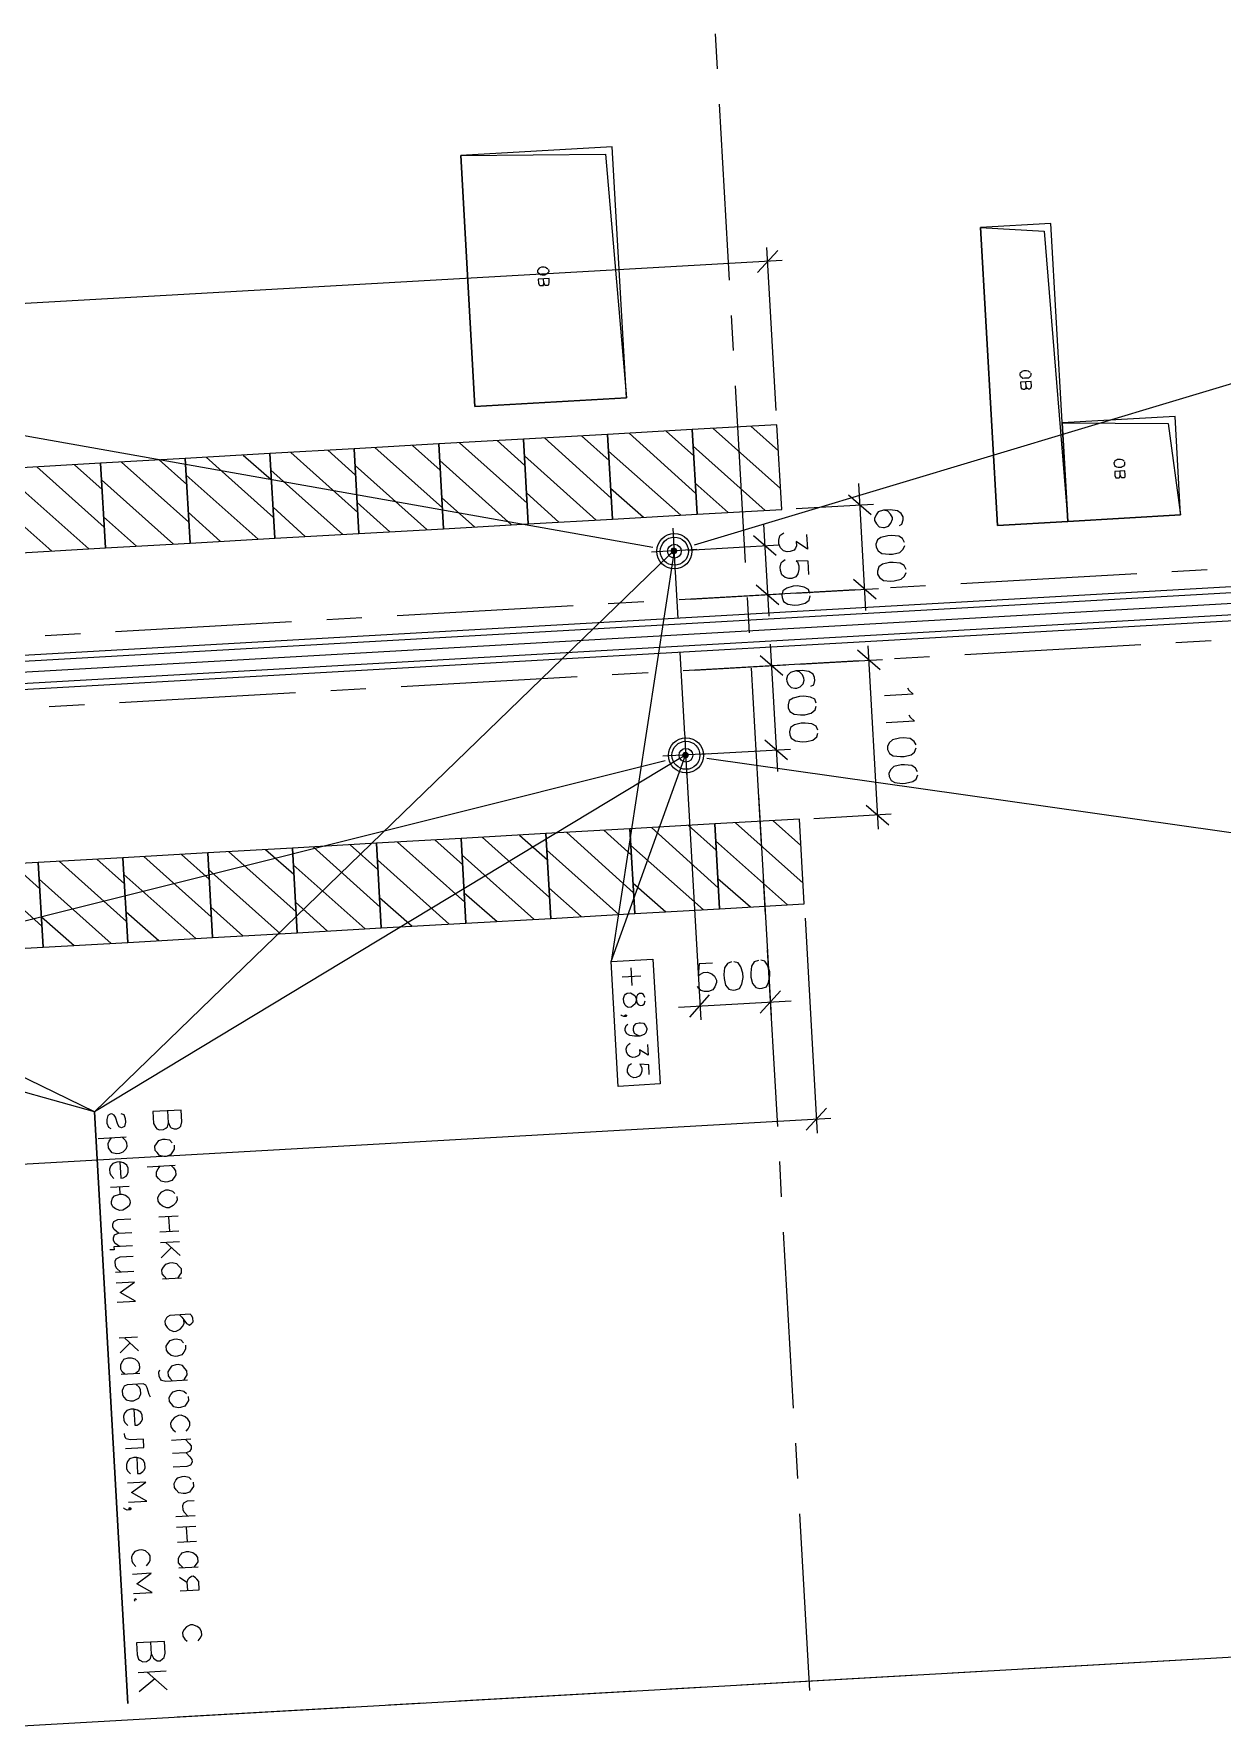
# Model space of a CAD drawing. Header units: metres. Extents: x 107714.2 to 107732.3, y 110797.9 to 110846.2.
# Drawn here: x 107716.830628 to 107716.833944, y 110843.482006 to 110843.486703 of the extents above; entities that cross this region are included whole.
import ezdxf

# ---------------------------------------------------------------- set-up
doc = ezdxf.new("R2010")
doc.units = ezdxf.units.M
doc.layers.add('PDF _Геометрия', color=7, linetype='Continuous')
doc.layers.add('PDF _Сплошная заливка', color=7, linetype='Continuous')

msp = doc.modelspace()

# ---------------------------------------------------------------- linework, layer by layer
at = {"layer": 'PDF _Геометрия', "lineweight": 13}
for points in [[(107716.8325298, 110843.4867028), (107716.8325354, 110843.4866046)], [(107716.832541, 110843.4865065), (107716.8325689, 110843.4860156)], [(107716.8326997, 110843.4856524), (107716.8326739, 110843.4861067)], [(107716.832716, 110843.4860707), (107716.8279204, 110843.4857981)], [(107716.8326478, 110843.4860368), (107716.8327044, 110843.4860984)], [(107716.8349228, 110843.4860125), (107716.8324706, 110843.4852771)], [(107716.8325745, 110843.4859174), (107716.83258, 110843.4858192)], [(107716.8325856, 110843.4857211), (107716.8326136, 110843.4852285)], [(107716.8323558, 110843.4852706), (107716.8302243, 110843.4856486), (107716.8281476, 110843.4850314)], [(107716.8329017, 110843.4854168), (107716.8329649, 110843.485362)], [(107716.8329501, 110843.4850941), (107716.83293, 110843.4854485)], [(107716.8327553, 110843.4853785), (107716.8329716, 110843.4853908)], [(107716.8324112, 110843.4853239), (107716.8324184, 110843.4851974)], [(107716.8326643, 110843.4853349), (107716.8326789, 110843.4850786)], [(107716.832478, 110843.4852642), (107716.8323516, 110843.485257)], [(107716.8324531, 110843.4852628), (107716.8327077, 110843.4852773)], [(107716.8326361, 110843.4853032), (107716.8326993, 110843.4852484)], [(107716.834968, 110843.4852171), (107716.8255582, 110843.4846823)], [(107716.8324148, 110843.4852606), (107716.8322395, 110843.4841155), (107716.8324471, 110843.4846915)], [(107716.834969, 110843.4852005), (107716.8255592, 110843.4846656)], [(107716.8349707, 110843.4851705), (107716.8255609, 110843.4846357)], [(107716.8324181, 110843.4852024), (107716.8324255, 110843.4850726)], [(107716.8329784, 110843.4851257), (107716.8329151, 110843.4851806)], [(107716.8337055, 110843.4851971), (107716.8332146, 110843.4851692)], [(107716.8339018, 110843.4852083), (107716.8338037, 110843.4852027)], [(107716.8349725, 110843.4851389), (107716.8255627, 110843.4846041)], [(107716.8349734, 110843.4851223), (107716.8255636, 110843.4845874)], [(107716.8329201, 110843.4851525), (107716.8324292, 110843.4851246)], [(107716.8324608, 110843.4851264), (107716.8327154, 110843.4851408)], [(107716.8326192, 110843.4851303), (107716.8326248, 110843.4850322)], [(107716.8327071, 110843.4851103), (107716.8326439, 110843.4851651)], [(107716.8327537, 110843.485143), (107716.832985, 110843.4851561)], [(107716.8331164, 110843.4851636), (107716.8330183, 110843.485158)], [(107716.831544, 110843.4850742), (107716.8314458, 110843.4850687)], [(107716.832133, 110843.4851077), (107716.8316421, 110843.4850798)], [(107716.832331, 110843.485119), (107716.8322312, 110843.4851133)], [(107716.8307586, 110843.4850296), (107716.8306604, 110843.485024)], [(107716.8313476, 110843.4850631), (107716.8308567, 110843.4850352)], [(107716.8326833, 110843.4850004), (107716.8327035, 110843.484646)], [(107716.8329895, 110843.4849294), (107716.8329263, 110843.4849842)], [(107716.8329557, 110843.4849959), (107716.8329847, 110843.484485)], [(107716.8337167, 110843.4849991), (107716.8332259, 110843.4849712)], [(107716.8339131, 110843.4850102), (107716.8338149, 110843.4850047)], [(107716.8324309, 110843.4849777), (107716.8324438, 110843.4847498)], [(107716.8329313, 110843.4849544), (107716.8324405, 110843.4849265)], [(107716.8324721, 110843.4849283), (107716.8327267, 110843.4849428)], [(107716.8326303, 110843.484934), (107716.8326582, 110843.4844431)], [(107716.8326551, 110843.4849688), (107716.8327183, 110843.484914)], [(107716.8327649, 110843.484945), (107716.8329962, 110843.4849581)], [(107716.8331277, 110843.4849656), (107716.8330295, 110843.48496)], [(107716.8321443, 110843.4849097), (107716.8316534, 110843.4848818)], [(107716.8323423, 110843.484921), (107716.8322425, 110843.4849153)], [(107716.8313589, 110843.4848651), (107716.830868, 110843.4848372)], [(107716.8315552, 110843.4848762), (107716.8314571, 110843.4848706)], [(107716.8307698, 110843.4848316), (107716.8306717, 110843.484826)], [(107716.8324436, 110843.4847548), (107716.8324507, 110843.4846283)], [(107716.8324854, 110843.4846937), (107716.83274, 110843.4847082)], [(107716.8327317, 110843.4846777), (107716.8326685, 110843.4847325)], [(107716.8281814, 110843.4844374), (107716.8303091, 110843.484156), (107716.8323896, 110843.4846766)], [(107716.8325104, 110843.4846951), (107716.8323839, 110843.4846879)], [(107716.8324494, 110843.4846516), (107716.8324891, 110843.4839527)], [(107716.832506, 110843.4846832), (107716.8350186, 110843.4843269)], [(107716.8326505, 110843.4845796), (107716.8326855, 110843.4839639)], [(107716.8328044, 110843.4845149), (107716.8330207, 110843.4845272)], [(107716.8329509, 110843.4845516), (107716.8330141, 110843.4844967)], [(107716.8326638, 110843.4843449), (107716.8326694, 110843.4842468)], [(107716.8327802, 110843.4842364), (107716.8328142, 110843.4836373)], [(107716.832675, 110843.4841486), (107716.832703, 110843.4836561)], [(107716.8322939, 110843.4840986), (107716.8322967, 110843.4840486)], [(107716.8323219, 110843.4840751), (107716.8322703, 110843.4840722)], [(107716.8327416, 110843.4840055), (107716.8324271, 110843.4839876)], [(107716.8324586, 110843.483961), (107716.8325135, 110843.4840226)], [(107716.8327116, 110843.4840338), (107716.832655, 110843.4839722)], [(107716.8322799, 110843.4839625), (107716.8322764, 110843.4839657), (107716.8322796, 110843.4839675), (107716.832283, 110843.4839661), (107716.8322799, 110843.4839625), (107716.8322749, 110843.4839623), (107716.8322681, 110843.4839652), (107716.8322663, 110843.4839668)], [(107716.8323197, 110843.483908), (107716.8323112, 110843.4839109), (107716.8323043, 110843.4839155), (107716.8323021, 110843.4839237), (107716.832302, 110843.4839271), (107716.8323031, 110843.4839355), (107716.8323094, 110843.4839425), (107716.8323177, 110843.4839447), (107716.832321, 110843.4839448), (107716.8323294, 110843.4839437), (107716.8323348, 110843.4839373), (107716.8323386, 110843.4839292), (107716.8323388, 110843.4839258), (107716.8323359, 110843.4839173), (107716.8323312, 110843.483912), (107716.8323197, 110843.483908), (107716.8323048, 110843.4839072), (107716.8322913, 110843.4839098), (107716.8322827, 110843.4839143), (107716.8322789, 110843.4839224), (107716.8322785, 110843.4839291), (107716.8322813, 110843.4839376), (107716.8322861, 110843.4839412)], [(107716.8323411, 110843.4838842), (107716.8323428, 110843.4838543), (107716.8323186, 110843.4838696), (107716.8323191, 110843.4838613), (107716.8323178, 110843.4838545), (107716.8323145, 110843.4838527), (107716.8323064, 110843.4838489), (107716.8322997, 110843.4838485), (107716.8322912, 110843.4838513), (107716.832286, 110843.483856), (107716.8322822, 110843.4838642), (107716.8322817, 110843.4838725), (107716.8322845, 110843.483881), (107716.8322877, 110843.4838845), (107716.8322925, 110843.4838881)], [(107716.8323458, 110843.483801), (107716.8323443, 110843.4838276), (107716.8323192, 110843.4838296), (107716.832321, 110843.4838263), (107716.8323248, 110843.4838182), (107716.8323253, 110843.4838099), (107716.8323225, 110843.4838014), (107716.8323177, 110843.4837961), (107716.8323096, 110843.4837923), (107716.832303, 110843.4837919), (107716.8322945, 110843.4837948), (107716.8322892, 110843.4837995), (107716.8322854, 110843.4838076), (107716.8322849, 110843.4838159), (107716.8322878, 110843.4838244), (107716.8322909, 110843.4838279), (107716.8322957, 110843.4838316)], [(107716.832852, 110843.4836779), (107716.8280564, 110843.4834053)], [(107716.8327837, 110843.4836456), (107716.8328403, 110843.4837073)], [(107716.8327086, 110843.4835579), (107716.8327141, 110843.4834597)], [(107716.8327197, 110843.4833615), (107716.8327476, 110843.4828707)], [(107716.8327532, 110843.4827725), (107716.8327588, 110843.4826743)], [(107716.8327644, 110843.4825761), (107716.8327924, 110843.4820836)], [(107716.8351372, 110843.4822419), (107716.8257273, 110843.4817071)], [(107716.8338775, 110843.4821703), (107716.8333866, 110843.4821424)], [(107716.8330921, 110843.4821257), (107716.8326012, 110843.4820978)], [(107716.8332885, 110843.4821368), (107716.8331903, 110843.4821313)], [(107716.8323051, 110843.4820809), (107716.8318142, 110843.482053)], [(107716.8325031, 110843.4820922), (107716.8324032, 110843.4820865)], [(107716.8315197, 110843.4820363), (107716.8310288, 110843.4820084)], [(107716.831716, 110843.4820475), (107716.8316178, 110843.4820419)]]:
    msp.add_lwpolyline(points, dxfattribs=at)
at = {"layer": 'PDF _Геометрия', "lineweight": 18}
for points in [[(107716.8318196, 110843.4863636), (107716.8322234, 110843.4863665), (107716.8322821, 110843.4856871), (107716.8318594, 110843.4856631), (107716.8318196, 110843.4863636), (107716.8318594, 110843.4856631), (107716.8322821, 110843.4856871), (107716.8322422, 110843.4863876)], [(107716.83327, 110843.4861623), (107716.8334475, 110843.4861523), (107716.8335136, 110843.4853431), (107716.8333172, 110843.4853319), (107716.83327, 110843.4861623), (107716.8333172, 110843.4853319), (107716.8335136, 110843.4853431), (107716.8334664, 110843.4861734)], [(107716.8320647, 110843.4860454), (107716.8320651, 110843.4860387), (107716.8320635, 110843.4860369), (107716.8320604, 110843.4860334), (107716.8320571, 110843.4860316), (107716.8320539, 110843.4860297), (107716.8320473, 110843.4860293), (107716.8320422, 110843.4860307), (107716.8320404, 110843.4860323), (107716.8320369, 110843.4860354), (107716.8320351, 110843.486037), (107716.8320348, 110843.4860437), (107716.8320363, 110843.4860454), (107716.8320395, 110843.4860489), (107716.832041, 110843.4860507), (107716.8320459, 110843.4860526), (107716.8320526, 110843.486053), (107716.832056, 110843.4860515), (107716.8320594, 110843.4860501), (107716.8320629, 110843.4860469)], [(107716.8334099, 110843.4857562), (107716.8334102, 110843.4857512), (107716.8334088, 110843.4857478), (107716.8334056, 110843.4857443), (107716.833404, 110843.4857425), (107716.8333991, 110843.4857423), (107716.8333924, 110843.4857419), (107716.8333874, 110843.4857416), (107716.8333856, 110843.4857432), (107716.8333821, 110843.4857463), (107716.8333803, 110843.4857495), (107716.83338, 110843.4857545), (107716.8333815, 110843.4857579), (107716.8333847, 110843.4857598), (107716.8333863, 110843.4857616), (107716.8333912, 110843.4857635), (107716.8333978, 110843.4857639), (107716.8334029, 110843.4857625), (107716.8334047, 110843.4857609), (107716.8334081, 110843.4857595)], [(107716.833498, 110843.4856177), (107716.8337935, 110843.4856161), (107716.833828, 110843.485361), (107716.8335136, 110843.4853431), (107716.833498, 110843.4856177), (107716.8335136, 110843.4853431), (107716.833828, 110843.485361), (107716.8338124, 110843.4856355)], [(107716.8336711, 110843.485509), (107716.8336715, 110843.4855007), (107716.8336684, 110843.4854971), (107716.8336652, 110843.4854953), (107716.8336619, 110843.4854934), (107716.8336536, 110843.485493), (107716.8336502, 110843.4854944), (107716.8336468, 110843.4854959), (107716.8336449, 110843.4854991), (107716.8336432, 110843.4855007), (107716.8336428, 110843.4855074), (107716.8336443, 110843.4855091), (107716.8336458, 110843.4855125), (107716.8336491, 110843.4855144), (107716.8336523, 110843.4855163), (107716.8336606, 110843.4855167), (107716.833664, 110843.4855153), (107716.8336675, 110843.4855138), (107716.833671, 110843.4855106)], [(107716.8330579, 110843.4852838), (107716.8330522, 110843.4852952), (107716.8330418, 110843.4853013), (107716.8330217, 110843.4853035), (107716.8330117, 110843.4853029), (107716.8329919, 110843.4852984), (107716.8329823, 110843.4852912), (107716.832978, 110843.4852793), (107716.8329785, 110843.485271), (107716.832984, 110843.4852613), (107716.8329945, 110843.4852535), (107716.8330146, 110843.4852513), (107716.8330246, 110843.4852519), (107716.8330444, 110843.4852563), (107716.8330539, 110843.4852652), (107716.8330583, 110843.4852755)], [(107716.8330621, 110843.4852089), (107716.8330565, 110843.4852203), (107716.8330461, 110843.4852264), (107716.8330259, 110843.4852286), (107716.833016, 110843.485228), (107716.8329962, 110843.4852236), (107716.8329866, 110843.4852163), (107716.8329822, 110843.4852044), (107716.8329827, 110843.4851961), (107716.8329883, 110843.4851864), (107716.8329987, 110843.4851786), (107716.8330189, 110843.4851764), (107716.8330289, 110843.485177), (107716.8330486, 110843.4851815), (107716.8330582, 110843.4851903), (107716.8330626, 110843.4852006)], [(107716.8327938, 110843.4851419), (107716.8327898, 110843.4851534), (107716.8327778, 110843.4851594), (107716.8327592, 110843.4851633), (107716.8327476, 110843.4851627), (107716.8327295, 110843.4851566), (107716.8327183, 110843.4851493), (107716.8327156, 110843.4851375), (107716.832716, 110843.4851308), (107716.83272, 110843.4851194), (107716.8327321, 110843.4851117), (107716.8327506, 110843.4851094), (107716.8327622, 110843.4851101), (107716.8327803, 110843.4851145), (107716.8327915, 110843.4851234), (107716.8327942, 110843.4851353)], [(107716.8328112, 110843.4848358), (107716.8328072, 110843.4848472), (107716.8327952, 110843.4848532), (107716.8327767, 110843.4848555), (107716.8327651, 110843.4848548), (107716.8327469, 110843.4848505), (107716.8327357, 110843.4848432), (107716.832733, 110843.4848313), (107716.8327335, 110843.484823), (107716.8327374, 110843.4848132), (107716.8327495, 110843.4848055), (107716.832768, 110843.4848033), (107716.8327796, 110843.4848039), (107716.8327978, 110843.4848083), (107716.8328089, 110843.4848173), (107716.8328117, 110843.4848274)], [(107716.8328155, 110843.4847609), (107716.8328115, 110843.4847723), (107716.8327995, 110843.4847783), (107716.832781, 110843.4847806), (107716.8327693, 110843.48478), (107716.8327512, 110843.4847756), (107716.8327399, 110843.4847683), (107716.8327373, 110843.4847564), (107716.8327377, 110843.4847481), (107716.8327416, 110843.4847383), (107716.8327538, 110843.4847307), (107716.8327722, 110843.4847284), (107716.8327839, 110843.484729), (107716.832802, 110843.4847334), (107716.8328132, 110843.4847424), (107716.8328159, 110843.4847526)], [(107716.8330899, 110843.4847197), (107716.8330844, 110843.4847294), (107716.8330739, 110843.4847372), (107716.8330537, 110843.4847394), (107716.8330438, 110843.4847388), (107716.833024, 110843.4847343), (107716.8330145, 110843.4847255), (107716.83301, 110843.4847152), (107716.8330105, 110843.4847069), (107716.8330162, 110843.4846955), (107716.8330265, 110843.4846894), (107716.8330467, 110843.4846872), (107716.8330567, 110843.4846878), (107716.8330765, 110843.4846923), (107716.8330861, 110843.4846995), (107716.8330904, 110843.4847114)], [(107716.8330942, 110843.4846448), (107716.8330886, 110843.4846545), (107716.8330782, 110843.4846623), (107716.833058, 110843.4846645), (107716.833048, 110843.4846639), (107716.8330282, 110843.4846595), (107716.8330187, 110843.4846506), (107716.8330143, 110843.4846403), (107716.8330148, 110843.484632), (107716.8330204, 110843.4846206), (107716.8330308, 110843.4846145), (107716.8330509, 110843.4846123), (107716.8330609, 110843.4846129), (107716.8330807, 110843.4846174), (107716.8330903, 110843.4846246), (107716.8330946, 110843.4846365)], [(107716.8325751, 110843.4841145), (107716.8325636, 110843.4841105), (107716.832556, 110843.4840984), (107716.8325537, 110843.4840799), (107716.8325544, 110843.4840683), (107716.8325587, 110843.4840502), (107716.8325677, 110843.484039), (107716.8325795, 110843.4840363), (107716.8325862, 110843.4840367), (107716.8325977, 110843.4840407), (107716.8326036, 110843.4840527), (107716.8326076, 110843.4840713), (107716.8326069, 110843.484083), (107716.8326009, 110843.484101), (107716.8325936, 110843.4841122), (107716.8325817, 110843.4841149)], [(107716.83265, 110843.4841188), (107716.8326385, 110843.4841148), (107716.8326309, 110843.4841027), (107716.8326286, 110843.4840842), (107716.8326292, 110843.4840725), (107716.8326336, 110843.4840544), (107716.8326426, 110843.4840433), (107716.8326544, 110843.4840406), (107716.8326611, 110843.484041), (107716.8326725, 110843.484045), (107716.8326785, 110843.484057), (107716.8326825, 110843.4840756), (107716.8326818, 110843.4840872), (107716.8326758, 110843.4841052), (107716.8326685, 110843.4841165), (107716.8326566, 110843.4841192)], [(107716.8310199, 110843.4836038), (107716.8310206, 110843.4835921), (107716.831016, 110843.4835852), (107716.8310098, 110843.4835765), (107716.8309983, 110843.4835725), (107716.8309917, 110843.4835721), (107716.8309798, 110843.4835748), (107716.8309727, 110843.4835828), (107716.8309673, 110843.4835891), (107716.8309667, 110843.4836008), (107716.8309713, 110843.4836077), (107716.8309775, 110843.4836164), (107716.8309889, 110843.4836204), (107716.8309956, 110843.4836208), (107716.8310074, 110843.4836181), (107716.8310145, 110843.4836102)], [(107716.831028, 110843.4834607), (107716.8310286, 110843.4834507), (107716.8310241, 110843.4834421), (107716.8310178, 110843.4834351), (107716.8310064, 110843.4834294), (107716.8309998, 110843.483429), (107716.8309879, 110843.4834334), (107716.8309808, 110843.4834396), (107716.8309754, 110843.4834477), (107716.8309748, 110843.4834577), (107716.8309793, 110843.4834663), (107716.8309856, 110843.4834733), (107716.8309969, 110843.483479), (107716.8310036, 110843.4834793), (107716.8310155, 110843.483475), (107716.8310226, 110843.4834687)], [(107716.8310516, 110843.4830464), (107716.8310522, 110843.4830347), (107716.8310477, 110843.4830261), (107716.8310415, 110843.4830191), (107716.83103, 110843.4830151), (107716.8310233, 110843.4830147), (107716.8310115, 110843.4830174), (107716.8310045, 110843.4830237), (107716.830999, 110843.4830317), (107716.8309983, 110843.4830433), (107716.831003, 110843.4830503), (107716.8310091, 110843.483059), (107716.8310206, 110843.483063), (107716.8310272, 110843.4830633), (107716.8310391, 110843.4830607), (107716.8310462, 110843.4830527)], [(107716.8310597, 110843.4829033), (107716.8310604, 110843.4828916), (107716.8310558, 110843.4828847), (107716.8310496, 110843.482876), (107716.8310381, 110843.482872), (107716.8310315, 110843.4828716), (107716.8310196, 110843.4828743), (107716.8310125, 110843.4828822), (107716.8310071, 110843.4828886), (107716.8310065, 110843.4829002), (107716.831011, 110843.4829088), (107716.8310173, 110843.4829159), (107716.8310287, 110843.4829199), (107716.8310354, 110843.4829202), (107716.8310472, 110843.4829176), (107716.8310543, 110843.4829113)], [(107716.8310733, 110843.4826636), (107716.831074, 110843.482652), (107716.8310694, 110843.4826451), (107716.8310632, 110843.4826364), (107716.8310517, 110843.4826324), (107716.8310451, 110843.482632), (107716.8310333, 110843.4826347), (107716.8310261, 110843.4826426), (107716.8310208, 110843.482649), (107716.8310201, 110843.4826606), (107716.8310246, 110843.4826692), (107716.8310309, 110843.4826763), (107716.8310423, 110843.4826802), (107716.831049, 110843.4826806), (107716.8310608, 110843.482678), (107716.8310679, 110843.4826717)]]:
    msp.add_lwpolyline(points, close=True, dxfattribs=at)
for points in [[(107716.8320518, 110843.4860079), (107716.8320538, 110843.486003), (107716.8320555, 110843.4860014), (107716.8320638, 110843.4860019), (107716.8320654, 110843.4860037), (107716.8320668, 110843.4860087), (107716.8320661, 110843.4860204), (107716.8320362, 110843.4860187), (107716.8320368, 110843.486007), (107716.8320388, 110843.4860021), (107716.8320405, 110843.4860006), (107716.8320422, 110843.4860007), (107716.8320472, 110843.486001), (107716.8320505, 110843.4860011), (107716.8320504, 110843.4860028), (107716.8320518, 110843.4860079), (107716.8320511, 110843.4860195)], [(107716.8333971, 110843.4857188), (107716.833399, 110843.4857139), (107716.8334007, 110843.485714), (107716.8334041, 110843.4857125), (107716.8334074, 110843.4857127), (107716.833409, 110843.4857144), (107716.8334106, 110843.4857145), (107716.833412, 110843.4857196), (107716.8334113, 110843.4857329), (107716.8333813, 110843.4857312), (107716.8333821, 110843.4857179), (107716.833384, 110843.485713), (107716.8333857, 110843.4857131), (107716.8333891, 110843.4857116), (107716.8333924, 110843.4857118), (107716.8333957, 110843.4857137), (107716.8333973, 110843.4857138), (107716.8333971, 110843.4857188), (107716.8333963, 110843.4857321)], [(107716.8336598, 110843.4854716), (107716.8336618, 110843.4854667), (107716.8336635, 110843.4854651), (107716.8336719, 110843.4854656), (107716.8336734, 110843.4854674), (107716.8336731, 110843.4854724), (107716.8336725, 110843.485484), (107716.8336442, 110843.4854824), (107716.8336449, 110843.4854708), (107716.8336468, 110843.4854659), (107716.8336469, 110843.4854642), (107716.8336502, 110843.4854644), (107716.8336552, 110843.4854647), (107716.8336569, 110843.4854648), (107716.8336585, 110843.4854665), (107716.8336598, 110843.4854716), (107716.8336592, 110843.4854833)], [(107716.8330435, 110843.4853314), (107716.8330499, 110843.4853351), (107716.8330543, 110843.485347), (107716.8330538, 110843.4853554), (107716.8330482, 110843.4853651), (107716.8330378, 110843.4853728), (107716.8330176, 110843.485375), (107716.8329993, 110843.485374), (107716.8329845, 110843.4853698), (107716.8329783, 110843.4853611), (107716.8329739, 110843.4853508), (107716.8329742, 110843.4853458), (107716.8329798, 110843.4853361), (107716.8329869, 110843.4853282), (107716.8329987, 110843.4853255), (107716.8330021, 110843.4853257), (107716.8330135, 110843.4853297), (107716.8330197, 110843.4853384), (107716.8330241, 110843.4853487), (107716.8330238, 110843.4853537), (107716.8330183, 110843.4853634), (107716.8330111, 110843.4853713), (107716.8329993, 110843.485374)], [(107716.8327844, 110843.4853067), (107716.8327868, 110843.4852651), (107716.8327555, 110843.4852867), (107716.8327562, 110843.485275), (107716.8327532, 110843.4852682), (107716.8327502, 110843.485263), (107716.8327387, 110843.485259), (107716.8327304, 110843.4852585), (107716.8327203, 110843.4852613), (107716.8327115, 110843.4852691), (107716.8327075, 110843.4852806), (107716.8327069, 110843.4852906), (107716.8327096, 110843.4853024), (107716.8327127, 110843.4853059), (107716.8327207, 110843.4853114)], [(107716.8324069, 110843.4852535), (107716.8324005, 110843.4852481), (107716.8307976, 110843.4836963), (107716.8308914, 110843.4820473), (107716.8307976, 110843.4836963), (107716.8281411, 110843.4844401), (107716.8281326, 110843.484443)], [(107716.8327908, 110843.4851952), (107716.8327887, 110843.4852318), (107716.8327552, 110843.4852332), (107716.8327588, 110843.4852301), (107716.8327627, 110843.4852186), (107716.8327633, 110843.4852086), (107716.8327606, 110843.4851968), (107716.8327545, 110843.4851881), (107716.832743, 110843.4851841), (107716.8327347, 110843.4851836), (107716.8327245, 110843.4851864), (107716.8327157, 110843.4851943), (107716.8327117, 110843.4852057), (107716.8327112, 110843.4852157), (107716.8327138, 110843.4852275), (107716.832717, 110843.4852311), (107716.832725, 110843.4852365)], [(107716.8324391, 110843.4846861), (107716.8324294, 110843.4846805), (107716.8307976, 110843.4836963), (107716.8308914, 110843.4820473), (107716.8307976, 110843.4836963), (107716.828109, 110843.4850059), (107716.8280987, 110843.4850103)], [(107716.8327968, 110843.4848834), (107716.832805, 110843.4848872), (107716.8328076, 110843.484899), (107716.8328071, 110843.4849073), (107716.8328033, 110843.4849171), (107716.8327911, 110843.4849248), (107716.8327726, 110843.4849271), (107716.8327543, 110843.484926), (107716.8327395, 110843.4849218), (107716.8327317, 110843.484913), (107716.8327289, 110843.4849029), (107716.8327292, 110843.4848979), (107716.8327331, 110843.4848881), (107716.8327419, 110843.4848802), (107716.8327521, 110843.4848775), (107716.8327571, 110843.4848778), (107716.8327669, 110843.4848817), (107716.8327747, 110843.4848904), (107716.8327775, 110843.4849006), (107716.8327772, 110843.4849056), (107716.8327733, 110843.4849154), (107716.8327645, 110843.4849233), (107716.8327543, 110843.484926)], [(107716.8330659, 110843.4848786), (107716.8330696, 110843.4848722), (107716.8330819, 110843.4848612), (107716.833002, 110843.4848566)], [(107716.8330701, 110843.4848037), (107716.8330738, 110843.4847973), (107716.8330861, 110843.4847863), (107716.8330063, 110843.4847817)], [(107716.8325218, 110843.4841115), (107716.8324852, 110843.4841094), (107716.8324821, 110843.4840759), (107716.8324869, 110843.4840795), (107716.8324966, 110843.484085), (107716.8325083, 110843.4840857), (107716.8325202, 110843.4840814), (107716.8325273, 110843.4840751), (107716.8325329, 110843.4840637), (107716.8325333, 110843.4840571), (107716.832529, 110843.4840451), (107716.8325228, 110843.4840364), (107716.8325113, 110843.4840325), (107716.8324997, 110843.4840318), (107716.8324895, 110843.4840346), (107716.8324842, 110843.4840393), (107716.8324805, 110843.4840457)], [(107716.8308713, 110843.4836922), (107716.8308798, 110843.4836893), (107716.8308838, 110843.4836779), (107716.8308844, 110843.4836679), (107716.8308817, 110843.483656), (107716.8308736, 110843.4836522), (107716.8308667, 110843.4836552), (107716.830863, 110843.4836617), (107716.8308569, 110843.4836813), (107716.8308532, 110843.4836878), (107716.8308464, 110843.4836908), (107716.8308414, 110843.4836905), (107716.8308349, 110843.4836868), (107716.8308322, 110843.4836749), (107716.8308328, 110843.4836649), (107716.8308368, 110843.4836535), (107716.8308436, 110843.4836505)], [(107716.8310047, 110843.4836664), (107716.8310087, 110843.4836549), (107716.8310122, 110843.4836518), (107716.8310207, 110843.4836489), (107716.8310273, 110843.4836493), (107716.8310355, 110843.4836531), (107716.8310386, 110843.4836566), (107716.8310413, 110843.4836684), (107716.8310394, 110843.4837017), (107716.8309612, 110843.4836973), (107716.8309631, 110843.483664), (107716.8309687, 110843.4836526), (107716.8309722, 110843.4836495), (107716.8309791, 110843.4836465), (107716.8309907, 110843.4836472), (107716.8309972, 110843.4836509), (107716.831002, 110843.4836545), (107716.8310047, 110843.4836664), (107716.8310028, 110843.4836996)], [(107716.8308867, 110843.4836263), (107716.8308085, 110843.4836218)], [(107716.8308751, 110843.4836256), (107716.8308839, 110843.4836178), (107716.8308876, 110843.4836113), (107716.8308883, 110843.4835997), (107716.8308853, 110843.4835928), (107716.8308775, 110843.483584), (107716.8308677, 110843.4835801), (107716.8308593, 110843.4835796), (107716.8308475, 110843.4835823), (107716.8308404, 110843.4835903), (107716.8308367, 110843.4835967), (107716.830836, 110843.4836084), (107716.830839, 110843.4836152), (107716.8308451, 110843.4836239)], [(107716.830869, 110843.4835568), (107716.8308715, 110843.4835119), (107716.8308782, 110843.4835123), (107716.8308862, 110843.4835177), (107716.8308894, 110843.4835213), (107716.8308923, 110843.4835281), (107716.8308917, 110843.4835398), (107716.8308879, 110843.4835479), (107716.8308792, 110843.4835541), (107716.830869, 110843.4835568), (107716.8308607, 110843.4835564), (107716.8308492, 110843.4835524), (107716.8308429, 110843.4835453), (107716.8308401, 110843.4835368), (107716.8308407, 110843.4835252), (107716.8308444, 110843.4835187), (107716.8308516, 110843.4835108)], [(107716.8310231, 110843.4835472), (107716.8309449, 110843.4835428)], [(107716.8310115, 110843.4835466), (107716.8310185, 110843.4835403), (107716.831024, 110843.4835322), (107716.8310246, 110843.4835206), (107716.83102, 110843.4835137), (107716.8310138, 110843.483505), (107716.8310024, 110843.483501), (107716.8309957, 110843.4835006), (107716.8309839, 110843.4835033), (107716.8309768, 110843.4835112), (107716.8309714, 110843.4835176), (107716.8309707, 110843.4835292), (107716.8309752, 110843.4835378), (107716.8309815, 110843.4835449)], [(107716.8308946, 110843.4834882), (107716.830843, 110843.4834852)], [(107716.830868, 110843.4834867), (107716.8308691, 110843.4834667), (107716.8308741, 110843.483467), (107716.8308843, 110843.4834642), (107716.830893, 110843.483458), (107716.8308968, 110843.4834499), (107716.8308971, 110843.4834432), (107716.8308943, 110843.4834347), (107716.8308864, 110843.4834276), (107716.8308767, 110843.483422), (107716.8308683, 110843.4834216), (107716.8308564, 110843.4834259), (107716.8308494, 110843.4834322), (107716.8308456, 110843.4834403), (107716.8308452, 110843.483447), (107716.830848, 110843.4834555), (107716.8308543, 110843.4834625), (107716.8308658, 110843.4834665), (107716.8308691, 110843.4834667)], [(107716.8308653, 110843.483358), (107716.830853, 110843.4833689), (107716.8308493, 110843.4833754), (107716.8308488, 110843.4833837), (107716.8308517, 110843.4833906), (107716.8308631, 110843.4833962), (107716.8308997, 110843.4833983)], [(107716.8310312, 110843.4834058), (107716.8309779, 110843.4834028)], [(107716.8310045, 110843.4834043), (107716.8310069, 110843.4833627)], [(107716.8308674, 110843.4833214), (107716.8308551, 110843.4833307), (107716.8308513, 110843.4833388), (107716.830851, 110843.4833455), (107716.8308538, 110843.483354), (107716.8308653, 110843.483358), (107716.8309019, 110843.48336)], [(107716.8310335, 110843.4833642), (107716.8309803, 110843.4833612)], [(107716.830904, 110843.4833234), (107716.8308524, 110843.4833205), (107716.8308528, 110843.4833122), (107716.8308412, 110843.4833115)], [(107716.8309057, 110843.4832935), (107716.8308691, 110843.4832914), (107716.8308577, 110843.4832857), (107716.8308547, 110843.4832789), (107716.8308554, 110843.4832673), (107716.8308591, 110843.4832608), (107716.8308714, 110843.4832498)], [(107716.8310352, 110843.4833342), (107716.830982, 110843.4833312)], [(107716.8310128, 110843.4833179), (107716.8309843, 110843.4832896)], [(107716.8310374, 110843.483296), (107716.830997, 110843.4833321)], [(107716.830908, 110843.4832519), (107716.8308564, 110843.4832489)], [(107716.8309994, 110843.4832304), (107716.8309923, 110843.4832383), (107716.8309869, 110843.4832447), (107716.8309862, 110843.4832563), (107716.8309908, 110843.4832633), (107716.8309939, 110843.4832684), (107716.830997, 110843.483272), (107716.8310085, 110843.483276), (107716.8310151, 110843.4832763), (107716.831027, 110843.4832737), (107716.8310341, 110843.4832657), (107716.8310395, 110843.4832594), (107716.8310401, 110843.4832477), (107716.8310355, 110843.4832408), (107716.8310293, 110843.4832321)], [(107716.8308612, 110843.4831658), (107716.8309128, 110843.4831687), (107716.8308696, 110843.4831929), (107716.8309097, 110843.4832219), (107716.8308581, 110843.483219)], [(107716.831041, 110843.4832327), (107716.8309877, 110843.4832297)], [(107716.8310351, 110843.4831306), (107716.8310421, 110843.4831243), (107716.8310476, 110843.4831163), (107716.8310548, 110843.4831066), (107716.8310634, 110843.4831021), (107716.8310698, 110843.4831075), (107716.831073, 110843.483111), (107716.8310723, 110843.4831227), (107716.8310686, 110843.4831291), (107716.8310651, 110843.4831323), (107716.8310085, 110843.4831291), (107716.831002, 110843.4831253), (107716.8309989, 110843.4831218), (107716.8309944, 110843.4831132), (107716.8309949, 110843.4831032), (107716.8310004, 110843.4830952), (107716.8310074, 110843.4830889), (107716.8310194, 110843.4830846), (107716.831026, 110843.483085), (107716.8310374, 110843.4830906), (107716.8310437, 110843.4830977), (107716.8310482, 110843.4831063), (107716.8310476, 110843.4831163)], [(107716.8309184, 110843.4830688), (107716.8308668, 110843.4830659)], [(107716.8309206, 110843.4830306), (107716.8308818, 110843.4830668)], [(107716.8308976, 110843.4830526), (107716.8308692, 110843.4830243)], [(107716.8308826, 110843.482965), (107716.8308756, 110843.4829713), (107716.8308718, 110843.4829794), (107716.8308711, 110843.482991), (107716.8308741, 110843.4829979), (107716.8308772, 110843.4830014), (107716.8308802, 110843.4830066), (107716.8308917, 110843.4830106), (107716.8309, 110843.483011), (107716.8309102, 110843.4830083), (107716.830919, 110843.4830004), (107716.8309227, 110843.482994), (107716.8309233, 110843.4829823), (107716.8309205, 110843.4829738), (107716.8309126, 110843.4829667)], [(107716.8309242, 110843.4829673), (107716.8308726, 110843.4829644)], [(107716.8310572, 110843.4829482), (107716.8309973, 110843.4829448), (107716.8309854, 110843.4829474), (107716.8309818, 110843.4829523), (107716.8309781, 110843.4829587), (107716.8309774, 110843.4829704), (107716.8309804, 110843.4829772)], [(107716.8310455, 110843.4829475), (107716.8310487, 110843.482951), (107716.8310517, 110843.4829562), (107716.8310563, 110843.4829632), (107716.8310557, 110843.4829748), (107716.8310503, 110843.4829812), (107716.8310432, 110843.4829891), (107716.8310313, 110843.4829918), (107716.8310247, 110843.4829914), (107716.8310132, 110843.4829874), (107716.831007, 110843.4829787), (107716.8310024, 110843.4829718), (107716.8310031, 110843.4829601), (107716.8310084, 110843.4829538), (107716.8310156, 110843.4829458)], [(107716.8309547, 110843.4829006), (107716.8309509, 110843.4829088), (107716.8309449, 110843.4829268), (107716.8309411, 110843.4829349), (107716.8309342, 110843.4829379), (107716.8308893, 110843.4829353), (107716.8308812, 110843.4829315), (107716.8308781, 110843.4829263), (107716.8308752, 110843.4829195), (107716.8308758, 110843.4829078), (107716.8308795, 110843.4829014), (107716.8308867, 110843.4828934), (107716.8308985, 110843.4828908), (107716.8309068, 110843.4828912), (107716.8309166, 110843.4828951), (107716.8309214, 110843.4828987), (107716.8309245, 110843.4829039), (107716.8309274, 110843.4829108), (107716.8309268, 110843.4829224), (107716.830923, 110843.4829289), (107716.8309143, 110843.4829367)], [(107716.8309081, 110843.4828679), (107716.8309107, 110843.482823), (107716.8309174, 110843.4828234), (107716.8309254, 110843.4828289), (107716.8309285, 110843.4828324), (107716.8309315, 110843.4828392), (107716.8309308, 110843.4828509), (107716.830927, 110843.482859), (107716.8309183, 110843.4828652), (107716.8309081, 110843.4828679), (107716.8308998, 110843.4828675), (107716.8308884, 110843.4828635), (107716.8308821, 110843.4828564), (107716.8308792, 110843.4828479), (107716.8308799, 110843.4828363), (107716.8308836, 110843.4828298), (107716.8308907, 110843.4828219)], [(107716.8310536, 110843.4828061), (107716.8310598, 110843.4828131), (107716.8310644, 110843.4828217), (107716.8310638, 110843.4828317), (107716.8310583, 110843.4828397), (107716.8310513, 110843.482846), (107716.8310394, 110843.4828504), (107716.8310327, 110843.48285), (107716.8310213, 110843.4828443), (107716.8310151, 110843.4828373), (107716.8310105, 110843.4828287), (107716.8310111, 110843.4828187), (107716.8310166, 110843.4828107), (107716.8310236, 110843.4828044)], [(107716.8308843, 110843.4827581), (107716.8309359, 110843.482761), (107716.8309346, 110843.4827843), (107716.830898, 110843.4827822), (107716.8308862, 110843.4827849), (107716.8308825, 110843.4827914), (107716.830882, 110843.4827997)], [(107716.8310665, 110843.4827835), (107716.8310133, 110843.4827804)], [(107716.8310516, 110843.4827826), (107716.8310622, 110843.4827715), (107716.8310676, 110843.4827652), (107716.831068, 110843.4827568), (107716.8310634, 110843.4827499), (107716.8310536, 110843.482746), (107716.8310154, 110843.4827438)], [(107716.8309158, 110843.4827332), (107716.8309184, 110843.4826882), (107716.830925, 110843.4826886), (107716.8309331, 110843.4826941), (107716.8309362, 110843.4826976), (107716.8309391, 110843.4827044), (107716.8309385, 110843.4827161), (107716.8309347, 110843.4827242), (107716.830926, 110843.4827304), (107716.8309158, 110843.4827332), (107716.8309075, 110843.4827327), (107716.830896, 110843.4827287), (107716.8308898, 110843.4827217), (107716.8308869, 110843.4827131), (107716.8308876, 110843.4827015), (107716.8308913, 110843.482695), (107716.8308984, 110843.4826871)], [(107716.8310536, 110843.482746), (107716.8310643, 110843.4827349), (107716.8310697, 110843.4827269), (107716.8310701, 110843.4827202), (107716.8310656, 110843.4827116), (107716.8310558, 110843.4827077), (107716.8310175, 110843.4827055)], [(107716.8308929, 110843.4826083), (107716.8309444, 110843.4826112), (107716.8309013, 110843.4826355), (107716.8309414, 110843.4826645), (107716.8308898, 110843.4826616)], [(107716.8308974, 110843.4825869), (107716.8308939, 110843.48259), (107716.830897, 110843.4825935), (107716.8309006, 110843.4825904), (107716.8308974, 110843.4825869), (107716.8308891, 110843.4825864), (107716.8308822, 110843.4825894), (107716.8308787, 110843.4825925)], [(107716.8310763, 110843.4826121), (107716.8310563, 110843.4826109), (107716.8310466, 110843.4826054), (107716.8310437, 110843.4825985), (107716.8310443, 110843.4825869), (107716.831048, 110843.4825804), (107716.8310587, 110843.4825693)], [(107716.8310786, 110843.4825705), (107716.8310254, 110843.4825674)], [(107716.8310803, 110843.4825405), (107716.8310271, 110843.4825375)], [(107716.8310537, 110843.482539), (107716.8310561, 110843.4824974)], [(107716.8310827, 110843.4824989), (107716.8310295, 110843.4824959)], [(107716.830943, 110843.4824309), (107716.8309509, 110843.4824397), (107716.8309538, 110843.4824465), (107716.8309531, 110843.4824582), (107716.8309494, 110843.4824646), (107716.8309406, 110843.4824725), (107716.8309305, 110843.4824752), (107716.8309221, 110843.4824748), (107716.8309107, 110843.4824708), (107716.8309045, 110843.4824621), (107716.8309016, 110843.4824552), (107716.8309022, 110843.4824436), (107716.8309059, 110843.4824371), (107716.8309131, 110843.4824292)], [(107716.8310452, 110843.482425), (107716.831038, 110843.4824329), (107716.8310327, 110843.4824393), (107716.831032, 110843.482451), (107716.8310365, 110843.4824596), (107716.8310397, 110843.4824631), (107716.8310428, 110843.4824666), (107716.8310543, 110843.4824706), (107716.8310609, 110843.482471), (107716.8310728, 110843.4824683), (107716.8310798, 110843.482462), (107716.8310853, 110843.482454), (107716.8310859, 110843.4824423), (107716.8310813, 110843.4824354), (107716.8310751, 110843.4824267)], [(107716.8309073, 110843.4823537), (107716.8309589, 110843.4823567), (107716.8309158, 110843.4823809), (107716.8309559, 110843.4824099), (107716.8309043, 110843.482407)], [(107716.8310868, 110843.4824274), (107716.8310335, 110843.4824243)], [(107716.8310349, 110843.4823994), (107716.8310558, 110843.4823855)], [(107716.8310371, 110843.4823611), (107716.8310904, 110843.4823641), (107716.831089, 110843.4823874), (107716.8310837, 110843.4823938), (107716.8310802, 110843.4823969), (107716.8310732, 110843.4824016), (107716.8310682, 110843.4824013), (107716.8310618, 110843.4823959), (107716.8310587, 110843.4823924), (107716.8310558, 110843.4823855), (107716.8310571, 110843.4823622)], [(107716.830915, 110843.4823358), (107716.8309115, 110843.4823389), (107716.8309084, 110843.4823354), (107716.8309119, 110843.4823323)], [(107716.8310868, 110843.482222), (107716.831093, 110843.4822291), (107716.8310976, 110843.4822377), (107716.831097, 110843.4822477), (107716.8310915, 110843.4822557), (107716.8310845, 110843.482262), (107716.8310726, 110843.4822663), (107716.8310659, 110843.4822659), (107716.8310545, 110843.4822603), (107716.8310483, 110843.4822532), (107716.8310437, 110843.4822446), (107716.8310443, 110843.4822346), (107716.8310498, 110843.4822266), (107716.8310568, 110843.4822203)], [(107716.830957, 110843.4821846), (107716.8309627, 110843.4821732), (107716.8309662, 110843.4821701), (107716.8309731, 110843.4821655), (107716.8309814, 110843.482166), (107716.8309878, 110843.4821713), (107716.8309926, 110843.4821749), (107716.8309953, 110843.4821868), (107716.8309934, 110843.4822201), (107716.8309152, 110843.4822156), (107716.8309171, 110843.4821823), (107716.8309211, 110843.4821709), (107716.8309246, 110843.4821677), (107716.8309332, 110843.4821632), (107716.8309432, 110843.4821638), (107716.8309512, 110843.4821693), (107716.8309543, 110843.4821728), (107716.830957, 110843.4821846), (107716.8309551, 110843.4822179)], [(107716.8309981, 110843.4821369), (107716.8309199, 110843.4821324)], [(107716.8309228, 110843.4820808), (107716.8309659, 110843.4821167)], [(107716.831001, 110843.4820853), (107716.8309449, 110843.4821338)]]:
    msp.add_lwpolyline(points, dxfattribs=at)
at = {"layer": 'PDF _Геометрия', "lineweight": 9}
for points in [[(107716.8322294, 110843.4855856), (107716.8322428, 110843.4853493), (107716.8324791, 110843.4853628), (107716.8324657, 110843.4855991)], [(107716.8324657, 110843.4855991), (107716.8324791, 110843.4853628), (107716.8327154, 110843.4853762), (107716.832702, 110843.4856125)], [(107716.8312876, 110843.4855321), (107716.831301, 110843.4852958), (107716.8315356, 110843.4853091), (107716.8315222, 110843.4855454)], [(107716.8315222, 110843.4855454), (107716.8315356, 110843.4853091), (107716.8317719, 110843.4853226), (107716.8317585, 110843.4855589)], [(107716.8317585, 110843.4855589), (107716.8317719, 110843.4853226), (107716.8320082, 110843.485336), (107716.8319948, 110843.4855723)], [(107716.8319948, 110843.4855723), (107716.8320082, 110843.485336), (107716.8322428, 110843.4853493), (107716.8322294, 110843.4855856)], [(107716.8305787, 110843.4854918), (107716.8305922, 110843.4852555), (107716.8308284, 110843.4852689), (107716.830815, 110843.4855052)], [(107716.830815, 110843.4855052), (107716.8308284, 110843.4852689), (107716.8310647, 110843.4852824), (107716.8310513, 110843.4855187)], [(107716.8310513, 110843.4855187), (107716.8310647, 110843.4852824), (107716.831301, 110843.4852958), (107716.8312876, 110843.4855321)], [(107716.8325282, 110843.4844992), (107716.8325416, 110843.4842629), (107716.8327779, 110843.4842763), (107716.8327645, 110843.4845126)], [(107716.831821, 110843.484459), (107716.8318344, 110843.4842227), (107716.8320707, 110843.4842361), (107716.8320573, 110843.4844724)], [(107716.8320573, 110843.4844724), (107716.8320707, 110843.4842361), (107716.8323053, 110843.4842494), (107716.8322919, 110843.4844857)], [(107716.8322919, 110843.4844857), (107716.8323053, 110843.4842494), (107716.8325416, 110843.4842629), (107716.8325282, 110843.4844992)], [(107716.8308775, 110843.4844053), (107716.830891, 110843.4841691), (107716.8311272, 110843.4841825), (107716.8311138, 110843.4844188)], [(107716.8311138, 110843.4844188), (107716.8311272, 110843.4841825), (107716.8313635, 110843.4841959), (107716.8313501, 110843.4844322)], [(107716.8313501, 110843.4844322), (107716.8313635, 110843.4841959), (107716.8315981, 110843.4842093), (107716.8315847, 110843.4844455)], [(107716.8315847, 110843.4844455), (107716.8315981, 110843.4842093), (107716.8318344, 110843.4842227), (107716.831821, 110843.484459)], [(107716.8304066, 110843.4843786), (107716.83042, 110843.4841423), (107716.8306547, 110843.4841556), (107716.8306412, 110843.4843919)], [(107716.8306412, 110843.4843919), (107716.8306547, 110843.4841556), (107716.830891, 110843.4841691), (107716.8308775, 110843.4844053)]]:
    msp.add_lwpolyline(points, close=True, dxfattribs=at)
for points in [[(107716.8323925, 110843.4855949), (107716.8324698, 110843.4855258)], [(107716.8325239, 110843.4856024), (107716.8327121, 110843.4854344)], [(107716.8326287, 110843.4856083), (107716.8327061, 110843.4855393)], [(107716.8315804, 110843.4855487), (107716.8317686, 110843.4853808)], [(107716.8316853, 110843.4855547), (107716.8317626, 110843.4854856)], [(107716.8318167, 110843.4855622), (107716.8320049, 110843.4853942)], [(107716.8319216, 110843.4855681), (107716.8319989, 110843.4854991)], [(107716.832053, 110843.4855756), (107716.8322395, 110843.4854076)], [(107716.8321562, 110843.4855815), (107716.8322336, 110843.4855124)], [(107716.8322893, 110843.485589), (107716.8324758, 110843.485421)], [(107716.8324683, 110843.4855525), (107716.8326688, 110843.4853736)], [(107716.8307418, 110843.4855011), (107716.8308192, 110843.485432)], [(107716.8308732, 110843.4855085), (107716.8310614, 110843.4853406)], [(107716.8309781, 110843.4855145), (107716.8310555, 110843.4854454)], [(107716.8311095, 110843.485522), (107716.8312977, 110843.485354)], [(107716.8312127, 110843.4855278), (107716.8312917, 110843.4854589)], [(107716.8313458, 110843.4855354), (107716.8315323, 110843.4853674)], [(107716.831449, 110843.4855413), (107716.8315264, 110843.4854722)], [(107716.8315248, 110843.4854988), (107716.8317253, 110843.4853199)], [(107716.8317611, 110843.4855123), (107716.8319616, 110843.4853334)], [(107716.8319974, 110843.4855257), (107716.8321979, 110843.4853468)], [(107716.832232, 110843.485539), (107716.8324342, 110843.4853602)], [(107716.830637, 110843.4854951), (107716.8308251, 110843.4853272)], [(107716.8308177, 110843.4854586), (107716.8310181, 110843.4852797)], [(107716.8310539, 110843.4854721), (107716.8312544, 110843.4852932)], [(107716.8312902, 110843.4854855), (107716.8314907, 110843.4853066)], [(107716.8324742, 110843.4854493), (107716.8325656, 110843.4853677)], [(107716.8305814, 110843.4854452), (107716.8307818, 110843.4852663)], [(107716.831767, 110843.4854091), (107716.8318584, 110843.4853275)], [(107716.8320033, 110843.4854225), (107716.8320931, 110843.4853408)], [(107716.8322379, 110843.4854359), (107716.8323293, 110843.4853543)], [(107716.8308235, 110843.4853555), (107716.830915, 110843.4852739)], [(107716.8310598, 110843.4853689), (107716.8311496, 110843.4852872)], [(107716.8312961, 110843.4853823), (107716.8313859, 110843.4853006)], [(107716.8315307, 110843.4853957), (107716.8316222, 110843.4853141)], [(107716.8305872, 110843.485342), (107716.8306787, 110843.4852604)], [(107716.8318792, 110843.4844623), (107716.8320674, 110843.4842944)], [(107716.8319841, 110843.4844682), (107716.8320614, 110843.4843992)], [(107716.8321155, 110843.4844757), (107716.832302, 110843.4843077)], [(107716.8322187, 110843.4844816), (107716.8322961, 110843.4844125)], [(107716.8323518, 110843.4844891), (107716.8325383, 110843.4843211)], [(107716.832455, 110843.484495), (107716.8325324, 110843.4844259)], [(107716.8325864, 110843.4845025), (107716.8327746, 110843.4843345)], [(107716.8326913, 110843.4845084), (107716.8327686, 110843.4844394)], [(107716.831172, 110843.4844221), (107716.8313602, 110843.4842542)], [(107716.8312752, 110843.4844279), (107716.8313543, 110843.484359)], [(107716.8314083, 110843.4844355), (107716.8315948, 110843.4842675)], [(107716.8315115, 110843.4844414), (107716.8315889, 110843.4843723)], [(107716.831643, 110843.4844488), (107716.8318311, 110843.4842809)], [(107716.8317478, 110843.4844548), (107716.8318252, 110843.4843858)], [(107716.8320599, 110843.4844258), (107716.8322604, 110843.4842469)], [(107716.8322946, 110843.4844391), (107716.8324967, 110843.4842603)], [(107716.8325308, 110843.4844526), (107716.8327313, 110843.4842737)], [(107716.8304649, 110843.4843819), (107716.8306514, 110843.4842139)], [(107716.830568, 110843.4843878), (107716.8306454, 110843.4843187)], [(107716.8306995, 110843.4843952), (107716.8308876, 110843.4842273)], [(107716.8308043, 110843.4844012), (107716.8308817, 110843.4843321)], [(107716.8309358, 110843.4844087), (107716.8311239, 110843.4842407)], [(107716.8310406, 110843.4844146), (107716.831118, 110843.4843456)], [(107716.8311165, 110843.4843722), (107716.8313169, 110843.4841933)], [(107716.8313527, 110843.4843856), (107716.8315532, 110843.4842067)], [(107716.8315874, 110843.4843989), (107716.8317878, 110843.48422)], [(107716.8318236, 110843.4844124), (107716.8320241, 110843.4842335)], [(107716.8306439, 110843.4843453), (107716.8308444, 110843.4841664)], [(107716.8308802, 110843.4843588), (107716.8310806, 110843.4841798)], [(107716.8323005, 110843.4843343), (107716.8323919, 110843.4842544)], [(107716.8325368, 110843.4843477), (107716.8326281, 110843.4842678)], [(107716.8313587, 110843.4842808), (107716.8314484, 110843.4842007)], [(107716.8315933, 110843.4842941), (107716.8316847, 110843.4842142)], [(107716.8318296, 110843.4843075), (107716.831921, 110843.4842276)], [(107716.8320659, 110843.484321), (107716.8321556, 110843.4842409)], [(107716.8306498, 110843.4842405), (107716.8307412, 110843.4841605)], [(107716.8308861, 110843.4842539), (107716.8309775, 110843.484174)], [(107716.8311224, 110843.4842674), (107716.8312121, 110843.4841873)]]:
    msp.add_lwpolyline(points, dxfattribs=at)
at = {"layer": 'PDF _Геометрия', "lineweight": 13}
for points in [[(107716.832356, 110843.4841221), (107716.8323757, 110843.4837743), (107716.8322593, 110843.4837677), (107716.8322395, 110843.4841155)], [(107716.8323336, 110843.4840157), (107716.8323298, 110843.4840238), (107716.8323247, 110843.4840269), (107716.832318, 110843.4840265), (107716.8323132, 110843.4840229), (107716.8323102, 110843.4840177), (107716.8323092, 110843.4840059), (107716.8323063, 110843.4839974), (107716.8322999, 110843.4839921), (107716.8322951, 110843.4839884), (107716.8322868, 110843.483988), (107716.8322816, 110843.483991), (107716.8322781, 110843.4839942), (107716.8322743, 110843.4840023), (107716.8322737, 110843.4840123), (107716.8322766, 110843.4840208), (107716.8322797, 110843.4840243), (107716.8322845, 110843.4840279), (107716.8322929, 110843.4840284), (107716.832298, 110843.4840253), (107716.832305, 110843.4840207), (107716.8323088, 110843.4840126), (107716.8323111, 110843.484001), (107716.8323147, 110843.4839962), (107716.8323199, 110843.4839932), (107716.8323266, 110843.4839936), (107716.8323314, 110843.4839972), (107716.8323342, 110843.4840057)]]:
    msp.add_lwpolyline(points, close=True, dxfattribs=at)
at = {"layer": 'PDF _Геометрия', "lineweight": 18}
for centre, radius in [((107716.8324157, 110843.4852598), 0.0000492), ((107716.8324157, 110843.4852598), 0.0000392), ((107716.8324157, 110843.4852598), 0.0000192), ((107716.832448, 110843.4846908), 0.0000491), ((107716.832448, 110843.4846908), 0.0000391), ((107716.832448, 110843.4846907), 0.0000192)]:
    msp.add_circle(centre, radius, dxfattribs=at)
at = {"layer": 'PDF _Сплошная заливка', "transparency": 33554559}
for points in [[(107716.8324148, 110843.4852606), (107716.8324077, 110843.4852686), (107716.8324047, 110843.4852617)], [(107716.8324047, 110843.4852617), (107716.8324069, 110843.4852535), (107716.8324148, 110843.4852606)], [(107716.8324142, 110843.4852706), (107716.8324148, 110843.4852606), (107716.8324077, 110843.4852686)], [(107716.8324211, 110843.4852677), (107716.8324142, 110843.4852706), (107716.8324148, 110843.4852606)], [(107716.8324248, 110843.4852612), (107716.8324148, 110843.4852606), (107716.8324211, 110843.4852677)], [(107716.8324218, 110843.4852543), (107716.8324248, 110843.4852612), (107716.8324148, 110843.4852606)], [(107716.8324069, 110843.4852535), (107716.8324148, 110843.4852606), (107716.8324137, 110843.4852505)], [(107716.8324148, 110843.4852606), (107716.8324137, 110843.4852505), (107716.8324218, 110843.4852543)], [(107716.8324471, 110843.4846915), (107716.8324417, 110843.4846996), (107716.8324371, 110843.4846926)], [(107716.83245, 110843.4847), (107716.8324471, 110843.4846915), (107716.8324417, 110843.4846996)], [(107716.8324553, 110843.4846953), (107716.83245, 110843.4847), (107716.8324471, 110843.4846915)], [(107716.8324371, 110843.4846926), (107716.8324391, 110843.4846861), (107716.8324471, 110843.4846915)], [(107716.8324391, 110843.4846861), (107716.8324471, 110843.4846915), (107716.8324444, 110843.4846814)], [(107716.8324471, 110843.4846915), (107716.8324444, 110843.4846814), (107716.8324526, 110843.4846835)], [(107716.8324557, 110843.4846887), (107716.8324471, 110843.4846915), (107716.8324553, 110843.4846953)], [(107716.8324526, 110843.4846835), (107716.8324557, 110843.4846887), (107716.8324471, 110843.4846915)]]:
    msp.add_solid(points, dxfattribs=at)

doc.saveas('drawing.dxf')
